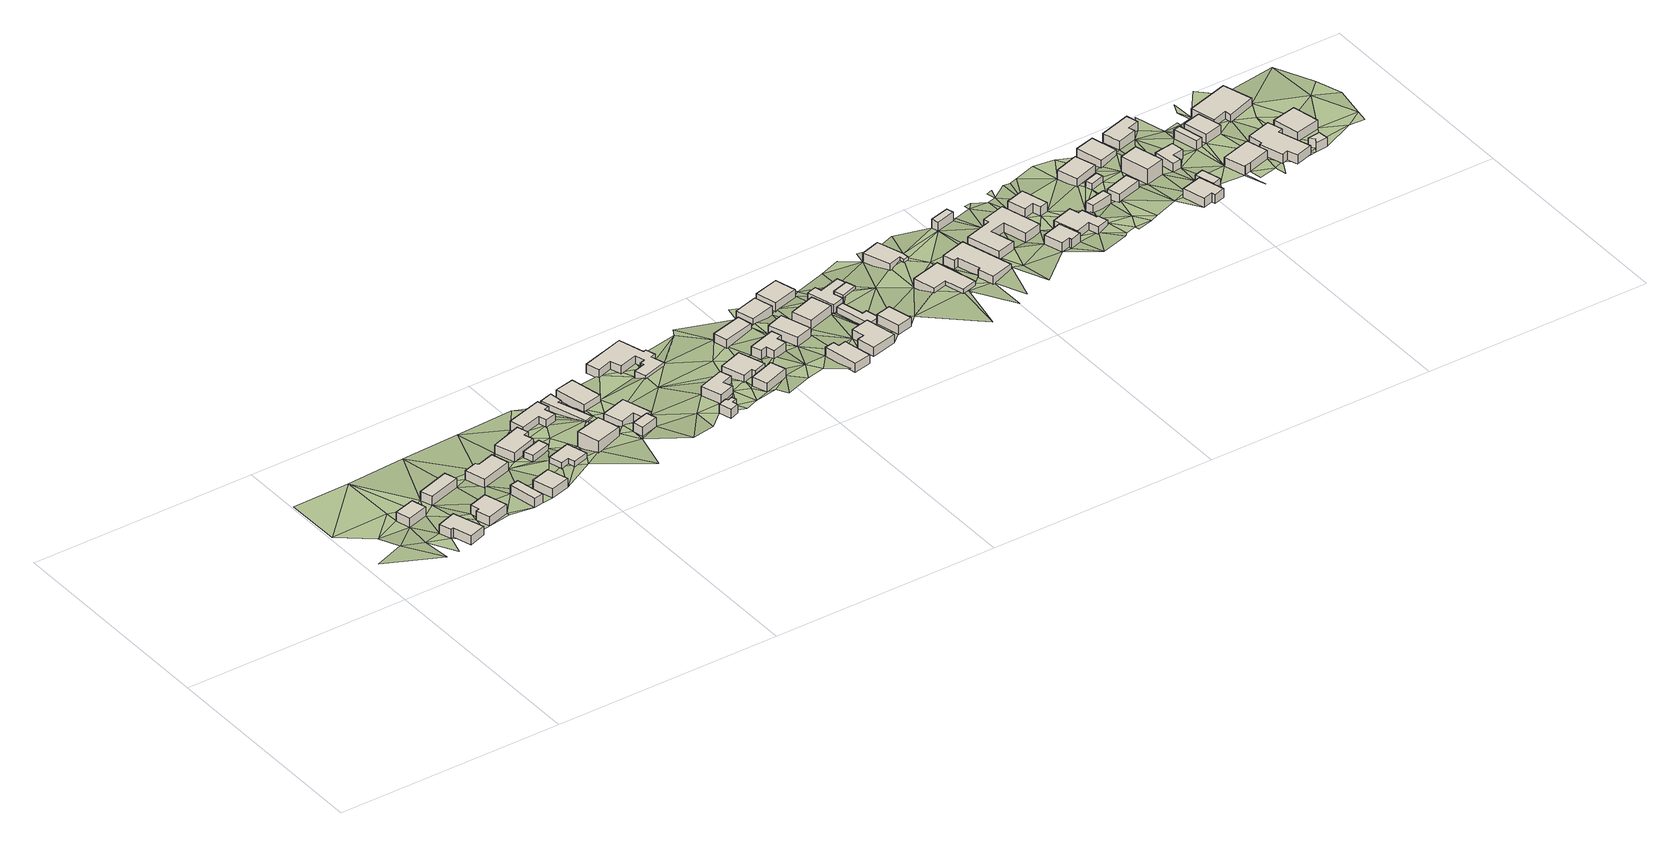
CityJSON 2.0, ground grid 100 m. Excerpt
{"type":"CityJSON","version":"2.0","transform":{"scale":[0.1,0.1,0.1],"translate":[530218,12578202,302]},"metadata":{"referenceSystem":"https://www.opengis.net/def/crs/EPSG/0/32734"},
"CityObjects":{
"building1":{"type":"Building","attributes":{"address":"Lang Avenue Mamre 7347 Cape Town","building":"house","building:levels":"1","building_height":4.1,"plus_code":"4FRWFFQ9+JX6","ground_height":165.13,"roof_height":169.23},"geometry":[{"type":"Solid","lod":"1","boundaries":[[[[0,1,2,3]],[[1,4,5,2]],[[4,6,7,5]],[[6,0,3,7]],[[3,2,5,7]],[[6,4,1,0]]]]}]},
"building2":{"type":"Building","attributes":{"address":"Mamre 7347 Cape Town","building":"house","building:levels":"1","building_height":4.1,"plus_code":"4FRWFFQ9+GXQ","ground_height":166.28,"roof_height":170.38},"geometry":[{"type":"Solid","lod":"1","boundaries":[[[[8,9,10,11]],[[9,12,13,10]],[[12,14,15,13]],[[14,16,17,15]],[[16,18,19,17]],[[18,8,11,19]],[[11,10,13,15,17,19]],[[18,16,14,12,9,8]]]]}]},
"building3":{"type":"Building","attributes":{"address":"Mamre 7347 Cape Town","building":"house","building:levels":"1","building_height":4.1,"plus_code":"4FRWFFQC+G3R","ground_height":168.91,"roof_height":173.01},"geometry":[{"type":"Solid","lod":"1","boundaries":[[[[20,21,22,23]],[[21,24,25,22]],[[24,26,27,25]],[[26,28,29,27]],[[28,30,31,29]],[[30,20,23,31]],[[23,22,25,27,29,31]],[[30,28,26,24,21,20]]]]}]},
"building4":{"type":"Building","attributes":{"address":"Lang Avenue Mamre 7347 Cape Town","building":"house","building:levels":"1","building_height":4.1,"plus_code":"4FRWFFQC+J2G","ground_height":167.28,"roof_height":171.38},"geometry":[{"type":"Solid","lod":"1","boundaries":[[[[32,33,34,35]],[[33,36,37,34]],[[36,38,39,37]],[[38,32,35,39]],[[35,34,37,39]],[[38,36,33,32]]]]}]},
"building5":{"type":"Building","attributes":{"address":"Mamre 7347 Cape Town","building":"yes","building:levels":"1","building_height":4.1,"plus_code":"4FRWFFQC+G4M","ground_height":170.28,"roof_height":174.38},"geometry":[{"type":"Solid","lod":"1","boundaries":[[[[40,41,42,43]],[[41,44,45,42]],[[44,46,47,45]],[[46,40,43,47]],[[43,42,45,47]],[[46,44,41,40]]]]}]},
"building6":{"type":"Building","attributes":{"address":"Lang Avenue Mamre 7347 Cape Town","building":"house","building:levels":"1","building_height":4.1,"plus_code":"4FRWFFQC+J4F","ground_height":167.28,"roof_height":171.38},"geometry":[{"type":"Solid","lod":"1","boundaries":[[[[48,49,50,51]],[[49,52,53,50]],[[52,54,55,53]],[[54,56,57,55]],[[56,58,59,57]],[[58,48,51,59]],[[51,50,53,55,57,59]],[[58,56,54,52,49,48]]]]}]},
"building7":{"type":"Building","attributes":{"address":"4 Lelie Lane Mamre 7347 Cape Town","building":"house","building:levels":"1","building_height":4.1,"plus_code":"4FRWFFQC+G5M","ground_height":170.28,"roof_height":174.38},"geometry":[{"type":"Solid","lod":"1","boundaries":[[[[60,61,62,63]],[[61,64,65,62]],[[64,66,67,65]],[[66,60,63,67]],[[63,62,65,67]],[[66,64,61,60]]]]}]},
"building8":{"type":"Building","attributes":{"address":"Lang Avenue Mamre 7347 Cape Town","building":"house","building:levels":"1","building_height":4.1,"plus_code":"4FRWFFQC+J5X","ground_height":168.33,"roof_height":172.43},"geometry":[{"type":"Solid","lod":"1","boundaries":[[[[68,69,70,71]],[[69,72,73,70]],[[72,74,75,73]],[[74,76,77,75]],[[76,78,79,77]],[[78,68,71,79]],[[71,70,73,75,77,79]],[[78,76,74,72,69,68]]]]}]},
"building9":{"type":"Building","attributes":{"building":"cabin","building:levels":"1","building_height":2.8,"plus_code":"4FRWFFQC+J6F","ground_height":168.33,"roof_height":171.13},"geometry":[{"type":"Solid","lod":"1","boundaries":[[[[80,81,82,83]],[[81,84,85,82]],[[84,86,87,85]],[[86,80,83,87]],[[83,82,85,87]],[[86,84,81,80]]]]}]},
"building10":{"type":"Building","attributes":{"address":"3 Lelie Lane Mamre 7347 Cape Town","building":"house","building:levels":"1","building_height":4.1,"plus_code":"4FRWFFQC+H6H","ground_height":169.4,"roof_height":173.5},"geometry":[{"type":"Solid","lod":"1","boundaries":[[[[88,89,90,91]],[[89,92,93,90]],[[92,94,95,93]],[[94,96,97,95]],[[96,98,99,97]],[[98,88,91,99]],[[91,90,93,95,97,99]],[[98,96,94,92,89,88]]]]}]},
"building11":{"type":"Building","attributes":{"address":"Mamre 7347 Cape Town","building":"yes","building:levels":"1","building_height":4.1,"plus_code":"4FRWFFQC+M7C","ground_height":167.7,"roof_height":171.8},"geometry":[{"type":"Solid","lod":"1","boundaries":[[[[100,101,102,103]],[[101,104,105,102]],[[104,106,107,105]],[[106,108,109,107]],[[108,110,111,109]],[[110,112,113,111]],[[112,114,115,113]],[[114,100,103,115]],[[103,102,105,107,109,111,113,115]],[[114,112,110,108,106,104,101,100]]]]}]},
"building12":{"type":"Building","attributes":{"address":"2 Lelie Lane Mamre 7347 Cape Town","building":"house","building:levels":"2","building_height":6.9,"plus_code":"4FRWFFQC+H8J","ground_height":169.4,"roof_height":176.3},"geometry":[{"type":"Solid","lod":"1","boundaries":[[[[116,117,118,119]],[[117,120,121,118]],[[120,122,123,121]],[[122,116,119,123]],[[119,118,121,123]],[[122,120,117,116]]]]}]},
"building13":{"type":"Building","attributes":{"building":"cabin","building:levels":"1","building_height":2.8,"plus_code":"4FRWFFQC+M88","ground_height":167.7,"roof_height":170.5},"geometry":[{"type":"Solid","lod":"1","boundaries":[[[[124,125,126,127]],[[125,128,129,126]],[[128,130,131,129]],[[130,132,133,131]],[[132,134,135,133]],[[134,124,127,135]],[[127,126,129,131,133,135]],[[134,132,130,128,125,124]]]]}]},
"building14":{"type":"Building","attributes":{"building":"garage","building:levels":"1","building_height":4.1,"plus_code":"4FRWFFQC+H94","ground_height":173.35,"roof_height":177.45},"geometry":[{"type":"Solid","lod":"1","boundaries":[[[[136,137,138,139]],[[137,140,141,138]],[[140,142,143,141]],[[142,136,139,143]],[[139,138,141,143]],[[142,140,137,136]]]]}]},
"building15":{"type":"Building","attributes":{"address":"1 Lelie Lane Mamre 7347 Cape Town","building":"house","building:levels":"1","building_height":4.1,"plus_code":"4FRWFFQC+J94","ground_height":170.83,"roof_height":174.93},"geometry":[{"type":"Solid","lod":"1","boundaries":[[[[144,145,146,147]],[[145,148,149,146]],[[148,150,151,149]],[[150,152,153,151]],[[152,154,155,153]],[[154,144,147,155]],[[147,146,149,151,153,155]],[[154,152,150,148,145,144]]]]}]},
"building16":{"type":"Building","attributes":{"address":"Mamre 7347 Cape Town","building":"house","building:levels":"1","building_height":4.1,"plus_code":"4FRWFFQC+M9J","ground_height":168.85,"roof_height":172.95},"geometry":[{"type":"Solid","lod":"1","boundaries":[[[[156,157,158,159]],[[157,160,161,158]],[[160,162,163,161]],[[162,156,159,163]],[[159,158,161,163]],[[162,160,157,156]]]]}]},
"building17":{"type":"Building","attributes":{"address":"Mamre 7347 Cape Town","building":"garage","building:levels":"1","building_height":4.1,"plus_code":"4FRWFFQC+GG7","ground_height":174.92,"roof_height":179.02},"geometry":[{"type":"Solid","lod":"1","boundaries":[[[[164,165,166,167]],[[165,168,169,166]],[[168,170,171,169]],[[170,172,173,171]],[[172,174,175,173]],[[174,176,177,175]],[[176,178,179,177]],[[178,164,167,179]],[[167,166,169,171,173,175,177,179]],[[178,176,174,172,170,168,165,164]]]]}]},
"building18":{"type":"Building","attributes":{"address":"13 Lang Avenue Mamre 7347 Cape Town","building":"house","building:levels":"1","building_height":4.1,"plus_code":"4FRWFFQC+PG2","ground_height":168.85,"roof_height":172.95},"geometry":[{"type":"Solid","lod":"1","boundaries":[[[[180,181,182,183]],[[181,184,185,182]],[[184,186,187,185]],[[186,188,189,187]],[[188,190,191,189]],[[190,192,193,191]],[[192,194,195,193]],[[194,196,197,195]],[[196,198,199,197]],[[198,200,201,199]],[[200,202,203,201]],[[202,204,205,203]],[[204,206,207,205]],[[206,208,209,207]],[[208,210,211,209]],[[210,180,183,211]],[[183,182,185,187,189,191,193,195,197,199,201,203,205,207,209,211]],[[210,208,206,204,202,200,198,196,194,192,190,188,186,184,181,180]]]]}]},
"building19":{"type":"Building","attributes":{"address":"11 Sand Street Mamre 7347 Cape Town","building":"house","building:levels":"1","building_height":4.1,"plus_code":"4FRWFFQC+HG8","ground_height":174.57,"roof_height":178.67},"geometry":[{"type":"Solid","lod":"1","boundaries":[[[[212,213,214,215]],[[213,216,217,214]],[[216,218,219,217]],[[218,220,221,219]],[[220,222,223,221]],[[222,212,215,223]],[[215,214,217,219,221,223]],[[222,220,218,216,213,212]]]]}]},
"building20":{"type":"Building","attributes":{"address":"Sand Street Mamre 7347 Cape Town","building":"yes","building:levels":"1","building_height":4.1,"plus_code":"4FRWFFQC+GJM","ground_height":176.35,"roof_height":180.45},"geometry":[{"type":"Solid","lod":"1","boundaries":[[[[224,225,226,227]],[[225,228,229,226]],[[228,230,231,229]],[[230,224,227,231]],[[227,226,229,231]],[[230,228,225,224]]]]}]},
"building21":{"type":"Building","attributes":{"address":"9 Sand Street Mamre 7347 Cape Town","building":"house","building:levels":"1","building_height":4.1,"plus_code":"4FRWFFQC+HHH","ground_height":174.57,"roof_height":178.67},"geometry":[{"type":"Solid","lod":"1","boundaries":[[[[232,233,234,235]],[[233,236,237,234]],[[236,238,239,237]],[[238,240,241,239]],[[240,242,243,241]],[[242,232,235,243]],[[235,234,237,239,241,243]],[[242,240,238,236,233,232]]]]}]},
"building22":{"type":"Building","attributes":{"address":"7 Sand Street Mamre 7347 Cape Town","building":"house","building:levels":"1","building_height":4.1,"plus_code":"4FRWFFQC+HMR","ground_height":175.88,"roof_height":179.98},"geometry":[{"type":"Solid","lod":"1","boundaries":[[[[244,245,246,247]],[[245,248,249,246]],[[248,250,251,249]],[[250,252,253,251]],[[252,254,255,253]],[[254,256,257,255]],[[256,258,259,257]],[[258,244,247,259]],[[247,246,249,251,253,255,257,259]],[[258,256,254,252,250,248,245,244]]]]}]},
"building23":{"type":"Building","attributes":{"address":"8 Sand Street Mamre 7347 Cape Town","building":"house","building:levels":"1","building_height":4.1,"plus_code":"4FRWFFQC+MJ9","ground_height":173.57,"roof_height":177.67},"geometry":[{"type":"Solid","lod":"1","boundaries":[[[[260,261,262,263]],[[261,264,265,262]],[[264,266,267,265]],[[266,260,263,267]],[[263,262,265,267]],[[266,264,261,260]]]]}]},
"building24":{"type":"Building","attributes":{"address":"22 Lord Caledon Street Mamre 7347 Cape Town","building":"house","building:levels":"1","building_height":4.1,"plus_code":"4FRWFFQC+GP5","ground_height":177.36,"roof_height":181.46},"geometry":[{"type":"Solid","lod":"1","boundaries":[[[[268,269,270,271]],[[269,272,273,270]],[[272,274,275,273]],[[274,276,277,275]],[[276,278,279,277]],[[278,268,271,279]],[[271,270,273,275,277,279]],[[278,276,274,272,269,268]]]]}]},
"building25":{"type":"Building","attributes":{"address":"5 Sand Street Mamre 7347 Cape Town","building":"house","building:levels":"1","building_height":4.1,"plus_code":"4FRWFFQC+JP3","ground_height":175.88,"roof_height":179.98},"geometry":[{"type":"Solid","lod":"1","boundaries":[[[[280,281,282,283]],[[281,284,285,282]],[[284,286,287,285]],[[286,280,283,287]],[[283,282,285,287]],[[286,284,281,280]]]]}]},
"building26":{"type":"Building","attributes":{"address":"6 Sand Street Mamre 7347 Cape Town","building":"house","building:levels":"1","building_height":4.1,"plus_code":"4FRWFFQC+MPJ","ground_height":173.57,"roof_height":177.67},"geometry":[{"type":"Solid","lod":"1","boundaries":[[[[288,289,290,291]],[[289,292,293,290]],[[292,294,295,293]],[[294,288,291,295]],[[291,290,293,295]],[[294,292,289,288]]]]}]},
"building27":{"type":"Building","attributes":{"address":"20 Lord Caledon Street Mamre 7347 Cape Town","building":"house","building:levels":"1","building_height":4.1,"plus_code":"4FRWFFQC+GRC","ground_height":178.22,"roof_height":182.32},"geometry":[{"type":"Solid","lod":"1","boundaries":[[[[296,297,298,299]],[[297,300,301,298]],[[300,302,303,301]],[[302,304,305,303]],[[304,306,307,305]],[[306,296,299,307]],[[299,298,301,303,305,307]],[[306,304,302,300,297,296]]]]}]},
"building28":{"type":"Building","attributes":{"address":"3 Sand Street Mamre 7347 Cape Town","building":"house","building:levels":"1","building_height":4.1,"plus_code":"4FRWFFQC+JQF","ground_height":176.72,"roof_height":180.82},"geometry":[{"type":"Solid","lod":"1","boundaries":[[[[308,309,310,311]],[[309,312,313,310]],[[312,314,315,313]],[[314,308,311,315]],[[311,310,313,315]],[[314,312,309,308]]]]}]},
"building29":{"type":"Building","attributes":{"address":"4 Sand Street Mamre 7347 Cape Town","building":"house","building:levels":"1","building_height":4.1,"plus_code":"4FRWFFQC+MQV","ground_height":173.57,"roof_height":177.67},"geometry":[{"type":"Solid","lod":"1","boundaries":[[[[316,317,318,319]],[[317,320,321,318]],[[320,322,323,321]],[[322,316,319,323]],[[319,318,321,323]],[[322,320,317,316]]]]}]},
"building30":{"type":"Building","attributes":{"address":"Lord Caledon Street Mamre 7347 Cape Town","building":"cabin","building:levels":"1","building_height":2.8,"plus_code":"4FRWFFQC+HRW","ground_height":176.72,"roof_height":179.52},"geometry":[{"type":"Solid","lod":"1","boundaries":[[[[324,325,326,327]],[[325,328,329,326]],[[328,330,331,329]],[[330,332,333,331]],[[332,334,335,333]],[[334,324,327,335]],[[327,326,329,331,333,335]],[[334,332,330,328,325,324]]]]}]},
"building31":{"type":"Building","attributes":{"address":"1 Sand Street Mamre 7347 Cape Town","building":"house","building:levels":"1","building_height":4.1,"plus_code":"4FRWFFQC+JRM","ground_height":176.72,"roof_height":180.82},"geometry":[{"type":"Solid","lod":"1","boundaries":[[[[336,337,338,339]],[[337,340,341,338]],[[340,342,343,341]],[[342,344,345,343]],[[344,346,347,345]],[[346,348,349,347]],[[348,350,351,349]],[[350,352,353,351]],[[352,336,339,353]],[[339,338,341,343,345,347,349,351,353]],[[352,350,348,346,344,342,340,337,336]]]]}]},
"building32":{"type":"Building","attributes":{"address":"18 Lord Caledon Street Mamre 7347 Cape Town","building":"house","building:levels":"1","building_height":4.1,"plus_code":"4FRWFFQC+GVM","ground_height":178.22,"roof_height":182.32},"geometry":[{"type":"Solid","lod":"1","boundaries":[[[[354,355,356,357]],[[355,358,359,356]],[[358,360,361,359]],[[360,354,357,361]],[[357,356,359,361]],[[360,358,355,354]]]]}]},
"building33":{"type":"Building","attributes":{"building":"roof","building:levels":"1","building_height":1.3,"min_height":2.8,"plus_code":"4FRWFFQC+JRH","ground_height":176.72,"roof_height":182.12,"bottom_roof_height":180.82},"geometry":[{"type":"Solid","lod":"1","boundaries":[[[[339,362,363,364]],[[362,341,365,363]],[[341,338,366,365]],[[338,339,364,366]],[[364,363,365,366]],[[338,341,362,339]]]]}]},
"building34":{"type":"Building","attributes":{"address":"19 Winkler Street Mamre 7347 Cape Town","building":"house","building:levels":"1","building_height":4.1,"plus_code":"4FRWFFQC+HXH","ground_height":177.72,"roof_height":181.82},"geometry":[{"type":"Solid","lod":"1","boundaries":[[[[367,368,369,370]],[[368,371,372,369]],[[371,373,374,372]],[[373,375,376,374]],[[375,377,378,376]],[[377,367,370,378]],[[370,369,372,374,376,378]],[[377,375,373,371,368,367]]]]}]},
"building35":{"type":"Building","attributes":{"address":"20 Winkler Street Mamre 7347 Cape Town","building":"house","building:levels":"1","building_height":4.1,"plus_code":"4FRWFFQC+MXF","ground_height":175.67,"roof_height":179.77},"geometry":[{"type":"Solid","lod":"1","boundaries":[[[[379,380,381,382]],[[380,383,384,381]],[[383,385,386,384]],[[385,387,388,386]],[[387,389,390,388]],[[389,391,392,390]],[[391,379,382,392]],[[382,381,384,386,388,390,392]],[[391,389,387,385,383,380,379]]]]}]},
"building36":{"type":"Building","attributes":{"address":"17 Winkler Street Mamre 7347 Cape Town","building":"house","building:levels":"1","building_height":4.1,"plus_code":"4FRWFFQF+H37","ground_height":179.28,"roof_height":183.38},"geometry":[{"type":"Solid","lod":"1","boundaries":[[[[393,394,395,396]],[[394,397,398,395]],[[397,399,400,398]],[[399,401,402,400]],[[401,403,404,402]],[[403,405,406,404]],[[405,407,408,406]],[[407,393,396,408]],[[396,395,398,400,402,404,406,408]],[[407,405,403,401,399,397,394,393]]]]}]},
"building37":{"type":"Building","attributes":{"address":"16 Winkler Street Mamre 7347 Cape Town","building":"house","building:levels":"1","building_height":4.1,"plus_code":"4FRWFFQF+M3Q","ground_height":178.74,"roof_height":182.84},"geometry":[{"type":"Solid","lod":"1","boundaries":[[[[409,410,411,412]],[[410,413,414,411]],[[413,415,416,414]],[[415,409,412,416]],[[412,411,414,416]],[[415,413,410,409]]]]}]},
"building38":{"type":"Building","attributes":{"address":"15 Winkler Street Mamre 7347 Cape Town","building":"house","building:levels":"1","building_height":4.1,"plus_code":"4FRWFFQF+H4R","ground_height":180.87,"roof_height":184.97},"geometry":[{"type":"Solid","lod":"1","boundaries":[[[[417,418,419,420]],[[418,421,422,419]],[[421,423,424,422]],[[423,425,426,424]],[[425,427,428,426]],[[427,429,430,428]],[[429,431,432,430]],[[431,433,434,432]],[[433,435,436,434]],[[435,417,420,436]],[[420,419,422,424,426,428,430,432,434,436]],[[435,433,431,429,427,425,423,421,418,417]]]]}]},
"building39":{"type":"Building","attributes":{"address":"16 Lord Caledon Street Mamre 7347 Cape Town","building":"house","building:levels":"1","building_height":4.1,"plus_code":"4FRWFFQF+G6J","ground_height":183.36,"roof_height":187.46},"geometry":[{"type":"Solid","lod":"1","boundaries":[[[[437,438,439,440]],[[438,441,442,439]],[[441,443,444,442]],[[443,445,446,444]],[[445,447,448,446]],[[447,437,440,448]],[[440,439,442,444,446,448]],[[447,445,443,441,438,437]]]]}]},
"building40":{"type":"Building","attributes":{"address":"13 Winkler Street Mamre 7347 Cape Town","building":"house","building:levels":"1","building_height":4.1,"plus_code":"4FRWFFQF+J6M","ground_height":181.87,"roof_height":185.97},"geometry":[{"type":"Solid","lod":"1","boundaries":[[[[449,450,451,452]],[[450,453,454,451]],[[453,455,456,454]],[[455,457,458,456]],[[457,459,460,458]],[[459,449,452,460]],[[452,451,454,456,458,460]],[[459,457,455,453,450,449]]]]}]},
"building41":{"type":"Building","attributes":{"address":"Lord Caledon Street Mamre 7347 Cape Town","building":"house","building:levels":"1","building_height":4.1,"plus_code":"4FRWFFQF+H65","ground_height":181.87,"roof_height":185.97},"geometry":[{"type":"Solid","lod":"1","boundaries":[[[[461,462,463,464]],[[462,465,466,463]],[[465,467,468,466]],[[467,469,470,468]],[[469,471,472,470]],[[471,473,474,472]],[[473,475,476,474]],[[475,477,478,476]],[[477,479,480,478]],[[479,461,464,480]],[[464,463,466,468,470,472,474,476,478,480]],[[479,477,475,473,471,469,467,465,462,461]]]]}]},
"building42":{"type":"Building","attributes":{"address":"12 Lord Caledon Street Mamre 7347 Cape Town","building":"house","building:levels":"1","building_height":4.1,"plus_code":"4FRWFFQF+H8C","ground_height":183.05,"roof_height":187.15},"geometry":[{"type":"Solid","lod":"1","boundaries":[[[[481,482,483,484]],[[482,485,486,483]],[[485,487,488,486]],[[487,481,484,488]],[[484,483,486,488]],[[487,485,482,481]]]]}]},
"building43":{"type":"Building","attributes":{"building":"cabin","building:levels":"1","building_height":2.8,"plus_code":"4FRWFFQF+J89","ground_height":183.05,"roof_height":185.85},"geometry":[{"type":"Solid","lod":"1","boundaries":[[[[489,490,491,492]],[[490,493,494,491]],[[493,495,496,494]],[[495,489,492,496]],[[492,491,494,496]],[[495,493,490,489]]]]}]},
"building44":{"type":"Building","attributes":{"address":"9 Winkler Street Mamre 7347 Cape Town","building":"house","building:levels":"1","building_height":4.1,"plus_code":"4FRWFFQF+M84","ground_height":181.66,"roof_height":185.76},"geometry":[{"type":"Solid","lod":"1","boundaries":[[[[497,498,499,500]],[[498,501,502,499]],[[501,503,504,502]],[[503,497,500,504]],[[500,499,502,504]],[[503,501,498,497]]]]}]},
"building45":{"type":"Building","attributes":{"address":"10 Lord Caledon Street Mamre 7347 Cape Town","building":"house","building:levels":"1","building_height":4.1,"plus_code":"4FRWFFQF+H9F","ground_height":183.05,"roof_height":187.15},"geometry":[{"type":"Solid","lod":"1","boundaries":[[[[505,506,507,508]],[[506,509,510,507]],[[509,511,512,510]],[[511,505,508,512]],[[508,507,510,512]],[[511,509,506,505]]]]}]},
"building46":{"type":"Building","attributes":{"address":"8 Lord Caledon Street Mamre 7347 Cape Town","building":"house","building:levels":"2","building_height":6.9,"plus_code":"4FRWFFQF+HCV","ground_height":184.37,"roof_height":191.27},"geometry":[{"type":"Solid","lod":"1","boundaries":[[[[513,514,515,516]],[[514,517,518,515]],[[517,519,520,518]],[[519,513,516,520]],[[516,515,518,520]],[[519,517,514,513]]]]}]},
"building47":{"type":"Building","attributes":{"address":"7 Winkler Street Mamre 7347 Cape Town","building":"house","building:levels":"1","building_height":4.1,"plus_code":"4FRWFFQF+M9H","ground_height":181.66,"roof_height":185.76},"geometry":[{"type":"Solid","lod":"1","boundaries":[[[[521,522,523,524]],[[522,525,526,523]],[[525,527,528,526]],[[527,521,524,528]],[[524,523,526,528]],[[527,525,522,521]]]]}]},
"building48":{"type":"Building","attributes":{"address":"9 Lord Caledon Street Mamre 7347 Cape Town","building":"house","building:levels":"1","building_height":4.1,"plus_code":"4FRWFFQF+FFR","ground_height":185.63,"roof_height":189.73},"geometry":[{"type":"Solid","lod":"1","boundaries":[[[[529,530,531,532]],[[530,533,534,531]],[[533,535,536,534]],[[535,537,538,536]],[[537,539,540,538]],[[539,529,532,540]],[[532,531,534,536,538,540]],[[539,537,535,533,530,529]]]]}]},
"building49":{"type":"Building","attributes":{"address":"7 Lord Caledon Street Mamre 7347 Cape Town","building":"cabin","building:levels":"1","building_height":2.8,"plus_code":"4FRWFFQF+GF8","ground_height":185.63,"roof_height":188.43},"geometry":[{"type":"Solid","lod":"1","boundaries":[[[[541,542,543,544]],[[542,545,546,543]],[[545,547,548,546]],[[547,541,544,548]],[[544,543,546,548]],[[547,545,542,541]]]]}]},
"building50":{"type":"Building","attributes":{"address":"6 Lord Caledon Street Mamre 7347 Cape Town","building":"house","building:levels":"1","building_height":4.1,"plus_code":"4FRWFFQF+HFV","ground_height":184.37,"roof_height":188.47},"geometry":[{"type":"Solid","lod":"1","boundaries":[[[[549,550,551,552]],[[550,553,554,551]],[[553,555,556,554]],[[555,557,558,556]],[[557,559,560,558]],[[559,549,552,560]],[[552,551,554,556,558,560]],[[559,557,555,553,550,549]]]]}]},
"building51":{"type":"Building","attributes":{"address":"5 Winkler Street Mamre 7347 Cape Town","building":"house","building:levels":"1","building_height":4.1,"plus_code":"4FRWFFQF+MFJ","ground_height":182.75,"roof_height":186.85},"geometry":[{"type":"Solid","lod":"1","boundaries":[[[[561,562,563,564]],[[562,565,566,563]],[[565,567,568,566]],[[567,569,570,568]],[[569,571,572,570]],[[571,561,564,572]],[[564,563,566,568,570,572]],[[571,569,567,565,562,561]]]]}]},
"building52":{"type":"Building","attributes":{"address":"Lord Caledon Street Mamre 7347 Cape Town","building":"yes","building:levels":"1","building_height":4.1,"plus_code":"4FRWFFQF+JG7","ground_height":185.38,"roof_height":189.48},"geometry":[{"type":"Solid","lod":"1","boundaries":[[[[573,574,575,576]],[[574,577,578,575]],[[577,579,580,578]],[[579,573,576,580]],[[576,575,578,580]],[[579,577,574,573]]]]}]},
"building53":{"type":"Building","attributes":{"address":"5 Lord Caledon Street Mamre 7347 Cape Town","building":"house","building:levels":"1","building_height":4.1,"plus_code":"4FRWFFQF+GHF","ground_height":185.93,"roof_height":190.03},"geometry":[{"type":"Solid","lod":"1","boundaries":[[[[581,582,583,584]],[[582,585,586,583]],[[585,587,588,586]],[[587,589,590,588]],[[589,591,592,590]],[[591,581,584,592]],[[584,583,586,588,590,592]],[[591,589,587,585,582,581]]]]}]},
"building54":{"type":"Building","attributes":{"address":"4 Lord Caledon Street Mamre 7347 Cape Town","building":"house","building:levels":"1","building_height":4.1,"plus_code":"4FRWFFQF+JH6","ground_height":185.38,"roof_height":189.48},"geometry":[{"type":"Solid","lod":"1","boundaries":[[[[593,594,595,596]],[[594,597,598,595]],[[597,599,600,598]],[[599,593,596,600]],[[596,595,598,600]],[[599,597,594,593]]]]}]},
"building55":{"type":"Building","attributes":{"address":"3 Lord Caledon Street Mamre 7347 Cape Town","building":"house","building:levels":"1","building_height":4.1,"plus_code":"4FRWFFQF+GJ8","ground_height":185.27,"roof_height":189.37},"geometry":[{"type":"Solid","lod":"1","boundaries":[[[[601,602,603,604]],[[602,605,606,603]],[[605,607,608,606]],[[607,609,610,608]],[[609,611,612,610]],[[611,613,614,612]],[[613,615,616,614]],[[615,617,618,616]],[[617,619,620,618]],[[619,601,604,620]],[[604,603,606,608,610,612,614,616,618,620]],[[619,617,615,613,611,609,607,605,602,601]]]]}]},
"building56":{"type":"Building","attributes":{"address":"2 Lord Caledon Street Mamre 7347 Cape Town","building":"house","building:levels":"1","building_height":4.1,"plus_code":"4FRWFFQF+JJV","ground_height":183.62,"roof_height":187.72},"geometry":[{"type":"Solid","lod":"1","boundaries":[[[[621,622,623,624]],[[622,625,626,623]],[[625,627,628,626]],[[627,629,630,628]],[[629,631,632,630]],[[631,621,624,632]],[[624,623,626,628,630,632]],[[631,629,627,625,622,621]]]]}]},
"building57":{"type":"Building","attributes":{"address":"Lord Caledon Street Mamre 7347 Cape Town","building":"garage","building:levels":"1","building_height":4.1,"plus_code":"4FRWFFQF+FMW","ground_height":186.15,"roof_height":190.25},"geometry":[{"type":"Solid","lod":"1","boundaries":[[[[633,634,635,636]],[[634,637,638,635]],[[637,639,640,638]],[[639,641,642,640]],[[641,633,636,642]],[[636,635,638,640,642]],[[641,639,637,634,633]]]]}]},
"building58":{"type":"Building","attributes":{"address":"1 Lord Caledon Street Mamre 7347 Cape Town","building":"house","building:levels":"1","building_height":4.1,"plus_code":"4FRWFFQF+HM4","ground_height":185.27,"roof_height":189.37},"geometry":[{"type":"Solid","lod":"1","boundaries":[[[[643,644,645,646]],[[644,647,648,645]],[[647,649,650,648]],[[649,643,646,650]],[[646,645,648,650]],[[649,647,644,643]]]]}]},
"terrain1":{"type":"TINRelief","geometry":[{"type":"CompositeSurface","lod":"1","boundaries":[[[651,652,653]],[[654,655,656]],[[656,657,658]],[[653,659,651]],[[651,0,654]],[[651,659,0]],[[654,0,6]],[[657,656,655]],[[654,6,655]],[[16,659,660]],[[0,659,14]],[[14,659,16]],[[16,661,18]],[[655,6,4]],[[0,14,1]],[[655,4,657]],[[1,14,662]],[[36,657,4]],[[36,4,1]],[[38,1,662]],[[1,38,36]],[[28,662,663]],[[30,28,663]],[[38,662,24]],[[24,662,28]],[[26,24,28]],[[657,36,664]],[[38,24,21]],[[30,665,20]],[[21,32,38]],[[664,36,33]],[[40,20,665]],[[21,20,46]],[[32,21,666]],[[32,58,33]],[[46,20,40]],[[21,46,666]],[[32,666,58]],[[664,33,667]],[[58,667,33]],[[44,666,46]],[[668,44,41]],[[60,668,41]],[[44,669,666]],[[66,44,668]],[[668,60,66]],[[664,667,670]],[[671,667,672]],[[66,64,44]],[[44,64,669]],[[78,667,671]],[[671,669,673]],[[78,670,667]],[[78,671,673]],[[673,669,68]],[[673,68,78]],[[674,669,64]],[[64,61,675]],[[80,68,669]],[[674,80,669]],[[675,674,64]],[[68,80,86]],[[675,61,676]],[[86,677,68]],[[61,678,676]],[[670,78,114]],[[675,676,679]],[[80,674,680]],[[677,86,681]],[[114,78,682]],[[680,674,98]],[[676,678,683]],[[684,685,677]],[[684,677,681]],[[686,682,684]],[[687,670,114]],[[114,682,686]],[[681,680,688]],[[684,681,688]],[[689,683,678]],[[680,98,120]],[[120,98,683]],[[688,680,120]],[[690,686,684]],[[691,689,678]],[[683,689,120]],[[684,688,690]],[[686,690,692]],[[687,114,112]],[[693,688,120]],[[690,688,693]],[[691,694,689]],[[693,120,695]],[[694,696,689]],[[693,697,690]],[[697,110,108]],[[687,112,134]],[[697,693,110]],[[112,110,134]],[[693,134,110]],[[698,695,696]],[[694,140,696]],[[148,693,695]],[[140,698,696]],[[698,148,695]],[[140,694,142]],[[693,148,699]],[[700,701,699]],[[142,694,136]],[[700,702,701]],[[699,148,703]],[[704,698,140]],[[700,160,702]],[[699,703,700]],[[705,702,160]],[[694,706,136]],[[137,704,140]],[[704,152,698]],[[145,703,148]],[[703,707,700]],[[708,704,137]],[[708,137,136]],[[707,703,145]],[[706,709,136]],[[709,708,136]],[[710,157,707]],[[709,706,711]],[[712,145,708]],[[713,707,145]],[[709,714,708]],[[710,707,715]],[[164,709,711]],[[713,145,712]],[[712,708,714]],[[707,713,715]],[[164,716,709]],[[710,717,718]],[[715,717,710]],[[709,716,714]],[[164,178,716]],[[178,176,719]],[[720,170,721]],[[716,178,719]],[[717,715,722]],[[721,723,720]],[[724,713,712]],[[722,715,725]],[[712,714,212]],[[726,716,719]],[[727,717,722]],[[719,720,726]],[[720,723,728]],[[720,728,726]],[[722,729,727]],[[712,212,233]],[[724,712,730]],[[731,726,732]],[[733,726,728]],[[233,730,712]],[[724,734,735]],[[736,732,726]],[[733,728,225]],[[726,733,736]],[[732,233,212]],[[737,738,734]],[[728,739,225]],[[733,225,224]],[[736,233,732]],[[733,224,736]],[[734,724,740]],[[736,224,741]],[[734,740,737]],[[741,742,736]],[[225,739,743]],[[230,741,224]],[[730,744,724]],[[232,730,233]],[[743,739,745]],[[740,724,744]],[[746,741,230]],[[745,747,743]],[[232,748,730]],[[748,744,730]],[[746,245,232]],[[746,230,749]],[[244,232,245]],[[244,748,232]],[[740,744,750]],[[743,751,230]],[[749,245,746]],[[743,747,751]],[[230,751,749]],[[245,749,248]],[[752,748,244]],[[751,747,753]],[[294,750,744]],[[751,252,749]],[[258,752,244]],[[754,748,752]],[[751,753,278]],[[252,751,281]],[[252,256,254]],[[294,744,260]],[[281,751,278]],[[278,753,755]],[[252,281,256]],[[258,256,280]],[[258,280,752]],[[256,281,280]],[[754,752,280]],[[754,756,260]],[[280,756,754]],[[260,756,294]],[[757,281,278]],[[286,756,280]],[[758,281,757]],[[757,759,760]],[[292,761,294]],[[289,756,286]],[[306,760,762]],[[760,302,757]],[[286,758,308]],[[758,757,302]],[[308,758,309]],[[286,308,289]],[[306,302,760]],[[758,302,309]],[[304,302,306]],[[308,763,289]],[[763,292,289]],[[763,320,292]],[[312,309,302]],[[308,314,763]],[[300,312,302]],[[763,314,350]],[[763,350,764]],[[300,352,312]],[[312,352,314]],[[765,300,297]],[[314,352,350]],[[766,334,300]],[[300,334,352]],[[360,766,300]],[[300,765,360]],[[336,352,334]],[[348,764,350]],[[767,766,360]],[[334,332,336]],[[768,764,348]],[[769,764,768]],[[332,770,328]],[[328,336,332]],[[771,767,360]],[[328,767,771]],[[348,346,772]],[[768,348,772]],[[336,773,337]],[[774,336,328]],[[771,775,776]],[[774,328,771]],[[777,768,772]],[[773,336,774]],[[778,773,774]],[[778,774,772]],[[377,771,776]],[[774,771,377]],[[772,391,777]],[[772,774,391]],[[776,779,377]],[[780,776,781]],[[779,776,780]],[[391,782,777]],[[783,774,377]],[[783,391,774]],[[784,780,781]],[[785,779,780]],[[786,783,377]],[[787,391,788]],[[786,789,783]],[[790,786,377]],[[780,784,791]],[[790,377,792]],[[793,786,790]],[[794,784,795]],[[791,784,794]],[[791,401,792]],[[399,790,792]],[[792,401,399]],[[788,796,797]],[[791,798,401]],[[794,798,791]],[[798,403,401]],[[798,799,403]],[[796,793,409]],[[399,800,790]],[[790,409,793]],[[801,794,802]],[[797,796,415]],[[790,800,409]],[[415,796,409]],[[803,800,801]],[[804,805,801]],[[435,800,803]],[[803,801,805]],[[435,409,800]],[[803,805,806]],[[443,805,804]],[[435,431,409]],[[441,806,805]],[[435,433,431]],[[410,409,431]],[[423,421,806]],[[805,443,441]],[[413,410,807]],[[410,431,807]],[[423,806,425]],[[425,806,441]],[[808,807,431]],[[425,441,809]],[[445,443,447]],[[431,810,808]],[[443,811,447]],[[809,441,438]],[[812,808,813]],[[437,447,811]],[[808,810,814]],[[450,810,809]],[[813,808,814]],[[438,462,809]],[[450,449,810]],[[438,437,815]],[[810,449,814]],[[438,815,462]],[[450,809,455]],[[462,455,809]],[[437,811,816]],[[814,449,817]],[[816,815,437]],[[450,455,453]],[[459,817,449]],[[455,462,461]],[[815,816,818]],[[811,819,816]],[[820,817,821]],[[455,461,457]],[[817,459,822]],[[823,816,819]],[[824,825,461]],[[816,823,826]],[[457,461,487]],[[827,822,459]],[[487,461,825]],[[828,825,829]],[[829,830,828]],[[826,823,831]],[[827,459,832]],[[501,459,457]],[[487,825,828]],[[833,830,826]],[[834,457,487]],[[833,826,831]],[[828,830,482]],[[459,501,832]],[[831,835,836]],[[482,830,833]],[[457,834,501]],[[831,836,833]],[[485,489,487]],[[834,487,495]],[[495,487,489]],[[833,836,837]],[[838,832,501]],[[482,833,839]],[[839,833,837]],[[511,485,482]],[[511,482,839]],[[485,511,489]],[[511,490,489]],[[495,493,834]],[[838,501,840]],[[841,839,837]],[[842,834,493]],[[511,509,490]],[[840,501,498]],[[841,843,839]],[[490,519,493]],[[842,493,519]],[[519,490,509]],[[525,840,498]],[[498,842,844]],[[841,513,843]],[[509,843,513]],[[530,529,841]],[[844,525,498]],[[842,519,844]],[[513,519,509]],[[845,841,529]],[[845,513,841]],[[844,519,846]],[[514,513,845]],[[529,539,845]],[[517,846,519]],[[514,845,545]],[[545,845,539]],[[847,517,514]],[[539,537,547]],[[561,846,517]],[[571,848,846]],[[545,539,547]],[[514,545,553]],[[847,514,550]],[[847,550,517]],[[514,553,550]],[[846,561,571]],[[849,547,537]],[[555,553,545]],[[545,542,555]],[[517,562,561]],[[562,517,550]],[[557,555,850]],[[589,542,849]],[[542,589,555]],[[549,562,550]],[[850,555,573]],[[589,849,591]],[[573,555,589]],[[565,562,567]],[[573,549,850]],[[562,549,579]],[[581,591,851]],[[549,573,579]],[[562,852,567]],[[562,579,852]],[[574,573,589]],[[593,574,589]],[[567,852,853]],[[852,579,577]],[[582,854,855]],[[574,599,577]],[[599,852,577]],[[593,589,587]],[[574,593,599]],[[582,855,585]],[[599,856,852]],[[856,857,852]],[[858,855,859]],[[593,587,594]],[[599,597,856]],[[858,585,855]],[[860,587,585]],[[860,585,858]],[[860,861,587]],[[587,862,594]],[[861,862,587]],[[856,597,863]],[[594,864,597]],[[858,865,866]],[[863,597,622]],[[622,597,864]],[[867,863,622]],[[594,862,868]],[[867,622,869]],[[594,868,864]],[[864,868,870]],[[868,862,602]],[[633,871,865]],[[639,872,871]],[[871,633,641]],[[873,872,874]],[[639,874,872]],[[639,871,641]],[[602,875,868]],[[873,649,602]],[[649,873,874]],[[876,622,877]],[[602,649,875]],[[874,639,637]],[[868,875,878]],[[874,637,879]],[[647,875,649]],[[878,875,647]],[[634,880,637]],[[879,637,880]],[[647,881,878]],[[647,879,881]],[[882,877,878]],[[879,880,883]],[[881,879,883]],[[881,882,878]],[[880,884,883]],[[881,883,885]],[[886,882,881]],[[885,886,881]]]}]}
},
"vertices":[
[279,363,14],[372,390,14],[372,390,55],[279,363,55],[353,453,14],[353,453,55],[261,427,14],[261,427,55],
[391,123,26],[466,147,26],[466,147,67],[391,123,67],[421,281,26],[421,281,67],[337,253,26],[337,253,67],[355,199,26],[355,199,67],[365,203,26],[365,203,67],
[598,184,52],[568,283,52],[568,283,93],[598,184,93],[484,258,52],[484,258,93],[496,220,52],[496,220,93],[480,215,52],[480,215,93],[499,154,52],[499,154,93],
[556,450,36],[539,503,36],[539,503,77],[556,450,77],[395,458,36],[395,458,77],[412,405,36],[412,405,77],
[695,138,66],[736,146,66],[736,146,107],[695,138,107],[711,271,66],[711,271,107],[671,263,66],[671,263,107],
[638,384,36],[775,424,36],[775,424,77],[638,384,77],[753,500,36],[753,500,77],[679,478,36],[679,478,77],[669,490,36],[669,490,77],[612,473,36],[612,473,77],
[785,149,66],[872,174,66],[872,174,107],[785,149,107],[845,265,66],[845,265,107],[758,240,66],[758,240,107],
[820,447,46],[932,484,46],[932,484,87],[820,447,87],[919,523,46],[919,523,87],[943,531,46],[943,531,87],[927,580,46],[927,580,87],[791,535,46],[791,535,87],
[878,409,46],[967,435,46],[967,435,74],[878,409,74],[954,479,46],[954,479,74],[864,452,46],[864,452,74],
[902,338,57],[919,279,57],[919,279,98],[902,338,98],[956,289,57],[956,289,98],[965,260,57],[965,260,98],[1033,280,57],[1033,280,98],[1007,369,57],[1007,369,98],
[950,573,40],[1037,597,40],[1037,597,81],[950,573,81],[1047,561,40],[1047,561,81],[1097,575,40],[1097,575,81],[1083,622,40],[1083,622,81],[1105,628,40],[1105,628,81],[1090,680,40],[1090,680,81],[932,635,40],[932,635,81],
[1207,314,57],[1180,412,57],[1180,412,126],[1207,314,126],[1063,380,57],[1063,380,126],[1090,282,57],[1090,282,126],
[1177,486,40],[1214,498,40],[1214,498,68],[1177,486,68],[1163,647,40],[1163,647,68],[1178,649,40],[1178,649,68],[1170,708,40],[1170,708,68],[1113,691,40],[1113,691,68],
[1348,271,96],[1335,317,96],[1335,317,137],[1348,271,137],[1257,295,96],[1257,295,137],[1270,249,96],[1270,249,137],
[1374,345,71],[1335,471,71],[1335,471,112],[1374,345,112],[1223,437,71],[1223,437,112],[1249,355,71],[1249,355,112],[1315,375,71],[1315,375,112],[1329,331,71],[1329,331,112],
[1298,565,51],[1269,707,51],[1269,707,92],[1298,565,92],[1182,690,51],[1182,690,92],[1211,547,51],[1211,547,92],
[1578,189,112],[1596,135,112],[1596,135,153],[1578,189,153],[1635,148,112],[1635,148,153],[1628,172,112],[1628,172,153],[1650,179,112],[1650,179,153],[1643,199,112],[1643,199,153],[1622,193,112],[1622,193,153],[1618,202,112],[1618,202,153],
[1562,818,51],[1372,762,51],[1372,762,92],[1562,818,92],[1390,703,51],[1390,703,92],[1455,724,51],[1455,724,92],[1471,675,51],[1471,675,92],[1553,699,51],[1553,699,92],[1565,657,51],[1565,657,92],[1542,650,51],[1542,650,92],[1546,635,51],[1546,635,92],[1494,620,51],[1494,620,92],[1509,569,51],[1509,569,92],[1617,600,51],[1617,600,92],[1599,659,51],[1599,659,92],[1621,665,51],[1621,665,92],[1608,709,51],[1608,709,92],[1595,705,51],[1595,705,92],
[1708,367,108],[1593,328,108],[1593,328,149],[1708,367,149],[1623,239,108],[1623,239,149],[1691,261,108],[1691,261,149],[1677,301,108],[1677,301,149],[1724,317,108],[1724,317,149],
[1771,246,126],[1793,180,126],[1793,180,167],[1771,246,167],[1904,218,126],[1904,218,167],[1882,284,126],[1882,284,167],
[1836,427,108],[1733,392,108],[1733,392,149],[1836,427,149],[1767,292,108],[1767,292,149],[1811,307,108],[1811,307,149],[1816,292,108],[1816,292,149],[1875,312,108],[1875,312,149],
[1886,416,122],[1900,372,122],[1900,372,163],[1886,416,163],[1929,380,122],[1929,380,163],[1940,343,122],[1940,343,163],[2007,364,122],[2007,364,163],[1995,402,122],[1995,402,163],[2020,410,122],[2020,410,163],[2006,453,122],[2006,453,163],
[1976,628,98],[1840,594,98],[1840,594,139],[1976,628,139],[1855,532,98],[1855,532,139],[1991,566,98],[1991,566,139],
[2129,84,136],[2206,99,136],[2206,99,177],[2129,84,177],[2182,223,136],[2182,223,177],[2147,216,136],[2147,216,177],[2142,243,136],[2142,243,177],[2099,235,136],[2099,235,177],
[2018,491,122],[2061,362,122],[2061,362,163],[2018,491,163],[2138,387,122],[2138,387,163],[2095,517,122],[2095,517,163],
[2016,586,98],[2122,615,98],[2122,615,139],[2016,586,139],[2100,696,98],[2100,696,139],[1994,667,98],[1994,667,139],
[2238,119,145],[2352,144,145],[2352,144,186],[2238,119,186],[2322,280,145],[2322,280,186],[2241,262,145],[2241,262,186],[2254,205,145],[2254,205,186],[2221,198,145],[2221,198,186],
[2134,502,130],[2162,415,130],[2162,415,171],[2134,502,171],[2279,452,130],[2279,452,171],[2251,539,130],[2251,539,171],
[2255,651,98],[2229,744,98],[2229,744,139],[2255,651,139],[2119,715,98],[2119,715,139],[2145,622,98],[2145,622,139],
[2338,288,130],[2393,301,130],[2393,301,158],[2338,288,158],[2378,363,130],[2378,363,158],[2357,358,130],[2357,358,158],[2334,456,130],[2334,456,158],[2301,448,130],[2301,448,158],
[2343,466,130],[2331,508,130],[2331,508,171],[2343,466,171],[2402,529,130],[2402,529,171],[2414,533,130],[2414,533,171],[2399,582,130],[2399,582,171],[2306,555,130],[2306,555,171],[2298,584,130],[2298,584,171],[2254,571,130],[2254,571,171],[2290,450,130],[2290,450,171],
[2398,180,145],[2466,196,145],[2466,196,186],[2398,180,186],[2440,304,145],[2440,304,186],[2373,288,145],[2373,288,186],
[2415,488,171],[2415,488,184],[2343,466,184],[2402,529,184],[2331,508,184],
[2652,309,140],[2714,325,140],[2714,325,181],[2652,309,181],[2736,241,140],[2736,241,181],[2805,259,140],[2805,259,181],[2757,440,140],[2757,440,181],[2626,406,140],[2626,406,181],
[2625,557,119],[2681,575,119],[2681,575,160],[2625,557,160],[2683,553,119],[2683,553,160],[2707,556,119],[2707,556,160],[2705,588,119],[2705,588,160],[2668,702,119],[2668,702,160],[2583,676,119],[2583,676,160],
[2864,225,156],[2965,253,156],[2965,253,197],[2864,225,197],[2901,478,156],[2901,478,197],[2790,447,156],[2790,447,197],[2804,396,156],[2804,396,197],[2826,402,156],[2826,402,197],[2855,300,156],[2855,300,197],[2844,297,156],[2844,297,197],
[2905,641,150],[2989,662,150],[2989,662,191],[2905,641,191],[2981,694,150],[2981,694,191],[2897,673,150],[2897,673,191],
[2964,328,171],[3045,350,171],[3045,350,212],[2964,328,212],[3016,453,171],[3016,453,212],[3085,472,171],[3085,472,212],[3114,368,171],[3114,368,212],[3192,389,171],[3192,389,212],[3143,564,171],[3143,564,212],[3037,534,171],[3037,534,212],[3044,510,171],[3044,510,212],[2922,475,171],[2922,475,212],
[3261,222,196],[3232,317,196],[3232,317,237],[3261,222,237],[3144,290,196],[3144,290,237],[3169,208,196],[3169,208,237],[3208,220,196],[3208,220,237],[3212,207,196],[3212,207,237],
[3172,567,181],[3195,487,181],[3195,487,222],[3172,567,222],[3240,500,181],[3240,500,222],[3250,464,181],[3250,464,222],[3288,475,181],[3288,475,222],[3255,591,181],[3255,591,222],
[3334,393,181],[3241,365,181],[3241,365,222],[3334,393,222],[3274,258,181],[3274,258,222],[3340,279,181],[3340,279,222],[3352,235,181],[3352,235,222],[3406,250,181],[3406,250,222],[3393,294,181],[3393,294,222],[3386,292,181],[3386,292,222],[3366,359,181],[3366,359,222],[3346,353,181],[3346,353,222],
[3407,344,193],[3503,365,193],[3503,365,234],[3407,344,234],[3495,403,193],[3495,403,234],[3398,382,193],[3398,382,234],
[3497,478,193],[3558,497,193],[3558,497,221],[3497,478,221],[3551,527,193],[3551,527,221],[3487,508,193],[3487,508,221],
[3578,573,179],[3549,663,179],[3549,663,220],[3578,573,220],[3442,628,179],[3442,628,220],[3471,538,179],[3471,538,220],
[3530,346,193],[3641,381,193],[3641,381,234],[3530,346,234],[3623,436,193],[3623,436,234],[3512,402,193],[3512,402,234],
[3678,372,206],[3760,394,206],[3760,394,275],[3678,372,275],[3726,520,206],[3726,520,275],[3644,498,206],[3644,498,275],
[3700,608,179],[3670,724,179],[3670,724,220],[3700,608,220],[3583,701,179],[3583,701,220],[3614,585,179],[3614,585,220],
[3725,210,219],[3753,113,219],[3753,113,260],[3725,210,260],[3796,125,219],[3796,125,260],[3801,108,219],[3801,108,260],[3850,122,219],[3850,122,260],[3818,235,219],[3818,235,260],
[3889,199,219],[3865,283,219],[3865,283,247],[3889,199,247],[3825,272,219],[3825,272,247],[3850,187,219],[3850,187,247],
[3874,491,206],[3787,478,206],[3787,478,247],[3874,491,247],[3802,382,206],[3802,382,247],[3839,388,206],[3839,388,247],[3833,427,206],[3833,427,247],[3883,435,206],[3883,435,247],
[3734,634,190],[3821,659,190],[3821,659,231],[3734,634,231],[3812,687,190],[3812,687,231],[3863,702,190],[3863,702,231],[3849,753,190],[3849,753,231],[3712,713,190],[3712,713,231],
[3948,438,217],[3977,445,217],[3977,445,258],[3948,438,258],[3951,554,217],[3951,554,258],[3921,547,217],[3921,547,258],
[4001,194,222],[4027,199,222],[4027,199,263],[4001,194,263],[4126,229,222],[4126,229,263],[4099,323,222],[4099,323,263],[3968,285,222],[3968,285,263],[3995,192,222],[3995,192,263],
[4002,452,217],[4083,472,217],[4083,472,258],[4002,452,258],[4056,578,217],[4056,578,258],[3976,558,217],[3976,558,258],
[4258,320,215],[4238,385,215],[4238,385,256],[4258,320,256],[4131,354,215],[4131,354,256],[4142,289,215],[4142,289,256],[4130,284,215],[4130,284,256],[4162,181,215],[4162,181,256],[4190,190,215],[4190,190,256],[4206,146,215],[4206,146,256],[4282,169,215],[4282,169,256],[4236,312,215],[4236,312,256],
[4254,697,199],[4069,643,199],[4069,643,240],[4254,697,240],[4096,533,199],[4096,533,240],[4161,553,199],[4161,553,240],[4167,524,199],[4167,524,240],[4293,568,199],[4293,568,240],
[4301,159,224],[4356,166,224],[4356,166,265],[4301,159,265],[4351,211,224],[4351,211,265],[4295,204,224],[4295,204,265],[4315,182,224],[4315,182,265],
[4292,265,215],[4400,289,215],[4400,289,256],[4292,265,256],[4374,409,215],[4374,409,256],[4266,385,215],[4266,385,256],
[169,270,26],[43,232,17],[261,92,40],[139,369,14],[259,485,14],[9,485,7],[259,735,8],[9,735,3],[259,235,26],[329,113,26],[391,123,52],[421,281,52],[466,147,52],[509,735,21],[599,168,52],[638,384,46],[669,490,46],[759,235,66],[775,424,46],[759,735,31],[753,500,46],[679,478,46],[759,485,46],[902,338,82],[919,279,82],[965,260,82],[932,484,57],[1008,235,82],[956,289,82],[967,435,57],[954,479,57],[927,580,57],[1033,280,82],[943,531,57],[919,523,57],[950,573,57],[1008,735,40],[1008,485,57],[1090,282,82],[1047,561,57],[1200,46,116],[1037,597,57],[1177,486,71],[1258,235,96],[1180,412,71],[1207,314,96],[1097,575,57],[1249,355,96],[1214,498,71],[1211,547,71],[1163,647,51],[1178,649,51],[1258,485,71],[1329,331,96],[1170,708,51],[1394,95,129],[1298,565,71],[1374,345,96],[1508,235,112],[1390,703,65],[1510,130,112],[1508,485,88],[1509,569,88],[1593,328,112],[1494,620,65],[1623,239,112],[1471,675,65],[1455,724,65],[1643,199,126],[1650,179,126],[1635,148,126],[1542,650,65],[1670,135,126],[1617,600,88],[1546,635,65],[1691,261,126],[1553,699,65],[1728,158,126],[1565,657,65],[1758,485,108],[1677,301,126],[1724,317,126],[1758,235,126],[1621,665,65],[1599,659,65],[1767,292,126],[1629,729,65],[1608,709,65],[1829,177,126],[1758,735,81],[1816,292,126],[1811,307,126],[1904,218,136],[1840,594,108],[1843,107,144],[1875,312,126],[1965,156,136],[1855,532,108],[1940,343,136],[1777,769,81],[2007,235,136],[2007,485,122],[2045,173,136],[1991,566,122],[2129,84,154],[2016,586,122],[2142,243,145],[2138,387,130],[2147,216,145],[2182,223,145],[2007,735,98],[2206,99,159],[2145,622,111],[2255,651,111],[2398,180,153],[2338,288,145],[2393,301,153],[2277,667,111],[2257,735,111],[2357,358,145],[2440,304,153],[2399,582,140],[2402,529,140],[2507,485,140],[2466,196,153],[2507,235,153],[2413,700,119],[2414,533,140],[2652,309,169],[2736,241,169],[2703,2,182],[2507,735,119],[2625,557,140],[2757,235,169],[2714,325,169],[2683,553,156],[2595,733,119],[2668,702,132],[2681,575,156],[2757,485,156],[2805,259,169],[2757,440,156],[2707,556,156],[2864,225,169],[2856,42,182],[2705,588,156],[2757,735,132],[2844,297,169],[2855,300,169],[2901,478,171],[2965,253,184],[2904,61,196],[2964,328,184],[3022,86,196],[3007,235,184],[3045,350,184],[3006,672,150],[3084,693,150],[3192,389,181],[3143,564,181],[3289,106,209],[3079,715,150],[3109,718,150],[3153,669,165],[3274,258,196],[3352,235,196],[3193,679,165],[3340,279,196],[3412,140,210],[3183,717,165],[3209,724,165],[3264,727,165],[3427,154,210],[3346,353,196],[3366,359,196],[3406,250,210],[3294,723,165],[3407,344,210],[3386,292,210],[3393,294,210],[3476,168,210],[3328,733,165],[3506,235,210],[3471,538,193],[3481,149,210],[3549,166,210],[3585,181,210],[3414,749,179],[3530,346,210],[3506,735,179],[3687,211,219],[3578,573,193],[3641,381,206],[3614,585,193],[3756,235,219],[3700,608,206],[3756,485,206],[3670,724,190],[3889,199,222],[3883,435,217],[4022,91,230],[3935,625,199],[3897,766,199],[4038,147,222],[4118,164,222],[4009,627,199],[4005,644,199],[4162,181,224],[4128,113,222],[4130,284,222],[4142,289,224],[4131,354,224],[4059,640,199],[4096,533,217],[4206,146,224],[4190,190,224],[4043,699,199],[4167,524,215],[4063,746,199],[4161,553,215],[4282,169,224],[4236,312,224],[4258,320,224],[4292,265,224],[4256,485,215],[4173,777,200],[4254,697,200],[4293,568,215],[4400,289,221],[4506,235,221],[4506,485,213],[4506,735,198],[4582,285,221],[4576,233,221],[4614,435,213],[4574,550,213]
]}
